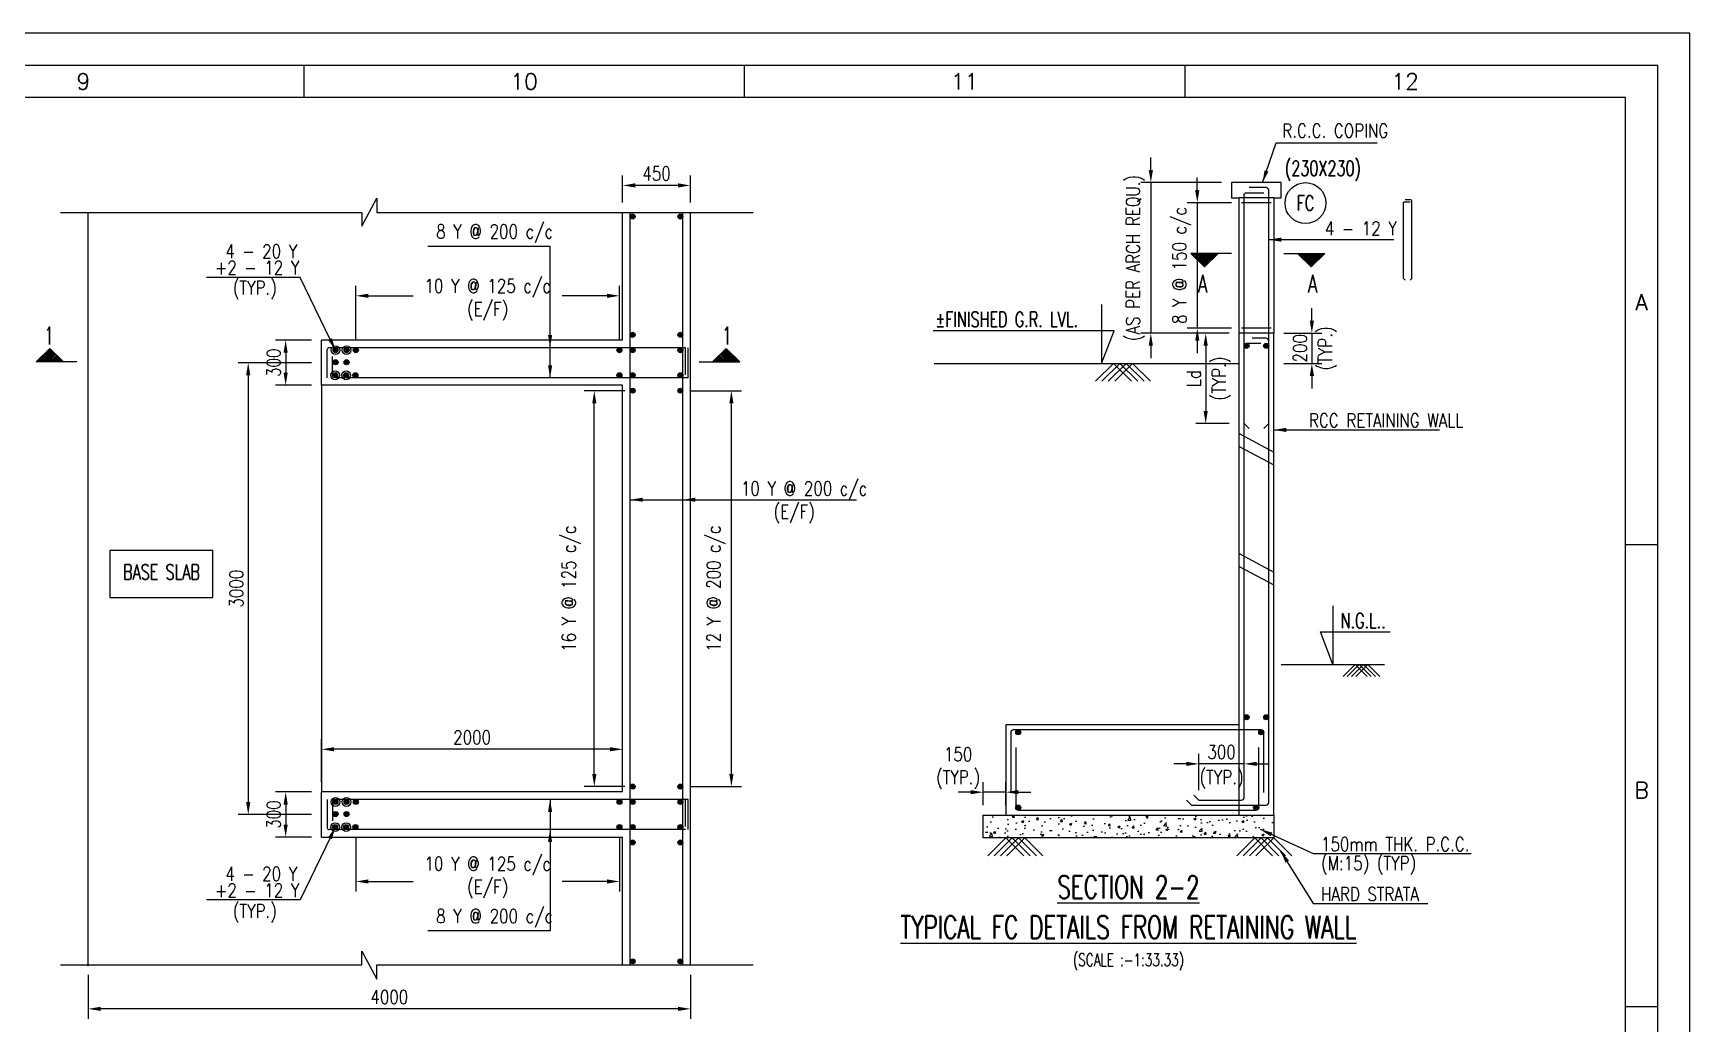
# Model space of a CAD drawing. Extents: x -69352 to 1013721, y -547461 to -186867.
# Drawn here: x 712185 to 745199, y -292477 to -272741 of the extents above; entities that cross this region are included whole.
import ezdxf
from ezdxf.enums import TextEntityAlignment as Align
from ezdxf.lldxf.tags import DXFTag

# ---------------------------------------------------------------- set-up
doc = ezdxf.new("R2010")
doc.units = 0
doc.header["$LTSCALE"] = 500
doc.header["$MEASUREMENT"] = 0
doc.header["$PDMODE"] = 35
doc.header["$PDSIZE"] = -15
doc.layers.get('DEFPOINTS').update_dxf_attribs({"color": 4})
for name, color, linetype in [('PNA', 10, 'Continuous'), ('S- PILE CAP', 4, 'Continuous'), ('S-BRECK LINE', 8, 'Continuous'), ('S-COLUMN', 1, 'Continuous'), ('S-COLUMN CIRCLE', 9, 'Continuous'), ('S-COLUMN NO', 2, 'Continuous'), ('S-COLUMN SIZES', 2, 'Continuous'), ('S-CONCRET LINE', 4, 'Continuous'), ('S-DIM-1', 5, 'Continuous'), ('S-FOOTING', 4, 'Continuous'), ('S-LEVEL SECTION', 3, 'Continuous'), ('S-PCC', 9, 'Continuous'), ('S-REINFORCEMENT', 6, 'Continuous'), ('S-RETAINING WALL', 6, 'Continuous'), ('S-SECTION MARK', 1, 'Continuous'), ('S-STIRUPS)', 3, 'Continuous'), ('S-TEXT', 2, 'Continuous'), ('S-TEXT-1 @ 1', 4, 'Continuous'), ('S-TITIL', 6, 'Continuous'), ('TITLE', 4, 'Continuous')]:
    doc.layers.add(name, color=color, linetype=linetype)
doc.layers.add('RIDE-PROFILE', color=8, linetype='Continuous', lineweight=25)
doc.styles.add('ROMANS', font='simplex.shx', dxfattribs={"width": 0.8, "height": 275})
tags = doc.linetypes.add('HIDDEN', pattern=[0.375, 0.25, -0.125]).pattern_tags.tags
tags[6:7] = [DXFTag(74, 4), DXFTag(75, 0), DXFTag(340, '0'), DXFTag(46, 1.0), DXFTag(50, 0.0), DXFTag(44, 0.0), DXFTag(45, 0.0)]
tags[4:5] = [DXFTag(74, 4), DXFTag(75, 0), DXFTag(340, '0'), DXFTag(46, 1.0), DXFTag(50, 0.0), DXFTag(44, 0.0), DXFTag(45, 0.0)]
doc.dimstyles.new('dim100', dxfattribs={"dimtxt": 250, "dimasz": 250, "dimexe": 200, "dimexo": 200, "dimgap": 100, "dimtad": 1, "dimdec": 0, "dimzin": 0, "dimdsep": 46, "dimtxsty": 'ROMANS', "dimcen": 0, "dimclrd": 5, "dimclre": 5, "dimclrt": 4, "dimadec": 0, "dimazin": 0, "dimtfac": 1, "dimtdec": 0, "dimtix": 1, "dimtofl": 0, "dimtmove": 2, "dimatfit": 3, "dimfxl": 0, "dimtolj": 1, "dimtzin": 0, "dimlwd": -1, "dimlwe": -1, "dimarcsym": 0})
doc.dimstyles.new('dim33.33', dxfattribs={"dimtxt": 250, "dimasz": 250, "dimexe": 200, "dimexo": 200, "dimgap": 100, "dimtad": 1, "dimdec": 0, "dimlfac": 0.333331, "dimzin": 0, "dimdsep": 46, "dimtxsty": 'ROMANS', "dimcen": 0, "dimclrd": 5, "dimclre": 5, "dimclrt": 4, "dimadec": 0, "dimazin": 0, "dimtfac": 1, "dimtdec": 0, "dimtix": 1, "dimtofl": 0, "dimtmove": 2, "dimatfit": 3, "dimfxl": 0, "dimtolj": 1, "dimtzin": 0, "dimlwd": -1, "dimlwe": -1, "dimarcsym": 0})

# ---------------------------------------------------------------- blocks, each defined once
blk = doc.blocks.new('SHEET')
at = {"elevation": -8, "flags": 128}
blk.add_lwpolyline([(674017, -125881), (763101, -125881), (763101, -63214), (674017, -63214)], close=True, dxfattribs=at)
at = {"layer": 'PNA'}
for p, q in [((740301, -63743, -8), (740301, -64273, -8)), ((747548, -63743, -8), (747548, -64273, -8)), ((754795, -63743, -8), (754795, -64273, -8)), ((762042, -71620, -8), (762572, -71620, -8)), ((762042, -79220, -8), (762572, -79220, -8))]:
    blk.add_line(p, q, dxfattribs=at)
at = {"layer": 'PNA', "color": 1, "elevation": -8}
for points in [[(675076, -125351), (762572, -125351), (762572, -63743), (675076, -63743)], [(676135, -124822), (762042, -124822), (762042, -64273), (676135, -64273)]]:
    blk.add_lwpolyline(points, close=True, dxfattribs=at)
at = {"layer": 'PNA', "style": 'ROMANS'}
for s, height, p in [('9', 265, (736678, -64008, -8)), ('10', 264.8, (743925, -64008, -8)), ('11', 264.8, (751172, -64008, -8)), ('12', 264.8, (758419, -64008, -8)), ('A', 265, (762307, -67636, -8)), ('B', 265, (762307, -75660, -8))]:
    blk.add_text(s, height=height, dxfattribs=at).set_placement(p, align=Align.MIDDLE)
blk = doc.blocks.new('*D308')
at = {"layer": 'DEFPOINTS', "color": 0}
for p in [(736066, -275719), (734457, -278719), (736216, -278719)]:
    blk.add_point(p, dxfattribs=at)
at = {"layer": 'S-DIM-1', "color": 5, "lineweight": -3}
for p, q in [((734457, -275469), (734457, -275219)), ((734457, -275719), (734457, -278719)), ((734457, -278969), (734457, -279219))]:
    blk.add_line(p, q, dxfattribs=at)
at = {"layer": 'S-DIM-1', "color": 5}
for p, q in [((735866, -275719), (734257, -275719)), ((736016, -278719), (734257, -278719))]:
    blk.add_line(p, q, dxfattribs=at)
for points in [[(734415, -275469), (734499, -275469), (734457, -275719)], [(734499, -278969), (734415, -278969), (734457, -278719)]]:
    blk.add_solid(points, dxfattribs=at)
at = {"layer": 'S-DIM-1', "color": 4, "insert": (734148, -277219), "char_height": 275, "attachment_point": 5, "rotation": 90, "style": 'ROMANS'}
blk.add_mtext('\\A1;(AS PER ARCH REQU.)', dxfattribs=at)
blk = doc.blocks.new('*D309')
at = {"layer": 'DEFPOINTS', "color": 0}
for p in [(736266, -276119), (735383, -278619), (736266, -278619)]:
    blk.add_point(p, dxfattribs=at)
at = {"layer": 'S-DIM-1', "color": 5, "lineweight": -3}
for p, q in [((735383, -275869), (735383, -275619)), ((735383, -276119), (735383, -278619)), ((735383, -278869), (735383, -279119))]:
    blk.add_line(p, q, dxfattribs=at)
at = {"layer": 'S-DIM-1', "color": 5}
for p, q in [((736066, -276119), (735183, -276119)), ((736066, -278619), (735183, -278619))]:
    blk.add_line(p, q, dxfattribs=at)
for points in [[(735341, -275869), (735424, -275869), (735383, -276119)], [(735424, -278869), (735341, -278869), (735383, -278619)]]:
    blk.add_solid(points, dxfattribs=at)
at = {"layer": 'S-DIM-1', "color": 4, "insert": (735073, -277369), "char_height": 275, "attachment_point": 5, "rotation": 90, "style": 'ROMANS'}
blk.add_mtext('\\A1;8 Y @ 150 c/c', dxfattribs=at)
blk = doc.blocks.new('*D328')
at = {"layer": 'DEFPOINTS', "color": 0}
for p in [(735416, -287297), (735416, -288019), (736316, -287892)]:
    blk.add_point(p, dxfattribs=at)
at = {"layer": 'S-DIM-1', "color": 5}
for p, q in [((735416, -287819), (735416, -287097)), ((736316, -287692), (736316, -287097))]:
    blk.add_line(p, q, dxfattribs=at)
at = {"layer": 'S-DIM-1', "color": 5, "lineweight": -3}
for p, q in [((735166, -287297), (734916, -287297)), ((736316, -287297), (735416, -287297)), ((736566, -287297), (736816, -287297))]:
    blk.add_line(p, q, dxfattribs=at)
at = {"layer": 'S-DIM-1', "color": 5}
for points in [[(735166, -287339), (735166, -287256), (735416, -287297)], [(736566, -287256), (736566, -287339), (736316, -287297)]]:
    blk.add_solid(points, dxfattribs=at)
at = {"layer": 'S-DIM-1', "color": 4, "char_height": 275, "attachment_point": 5, "style": 'ROMANS'}
for s, insert in [('\\A1;300', (735866, -287060)), ('(TYP.)', (735866, -287607))]:
    blk.add_mtext(s, dxfattribs=dict(at, insert=insert))
blk = doc.blocks.new('*D329')
at = {"layer": 'DEFPOINTS', "color": 0}
for p in [(731116, -287862), (731116, -288319), (731566, -288319)]:
    blk.add_point(p, dxfattribs=at)
at = {"layer": 'S-DIM-1', "color": 5, "lineweight": -3}
for p, q in [((730866, -287862), (730616, -287862)), ((731566, -287862), (731116, -287862)), ((731816, -287862), (732066, -287862))]:
    blk.add_line(p, q, dxfattribs=at)
at = {"layer": 'S-DIM-1', "color": 5}
for p, q in [((731116, -288119), (731116, -287662)), ((731566, -288119), (731566, -287662))]:
    blk.add_line(p, q, dxfattribs=at)
for points in [[(730866, -287903), (730866, -287820), (731116, -287862)], [(731816, -287820), (731816, -287903), (731566, -287862)]]:
    blk.add_solid(points, dxfattribs=at)
at = {"layer": 'S-DIM-1', "color": 4, "insert": (730616, -287382), "char_height": 275, "attachment_point": 5, "style": 'ROMANS'}
blk.add_mtext('\\A1;150\\P(TYP.)', dxfattribs=at)
blk = doc.blocks.new('*D330')
at = {"layer": 'DEFPOINTS', "color": 0}
for p in [(736906, -278719), (736906, -279319), (737666, -279319)]:
    blk.add_point(p, dxfattribs=at)
at = {"layer": 'S-DIM-1', "color": 5, "lineweight": -3}
for p, q in [((737666, -278469), (737666, -278219)), ((737666, -278719), (737666, -279319)), ((737666, -279569), (737666, -279819))]:
    blk.add_line(p, q, dxfattribs=at)
at = {"layer": 'S-DIM-1', "color": 5}
for p, q in [((737106, -278719), (737866, -278719)), ((737106, -279319), (737866, -279319))]:
    blk.add_line(p, q, dxfattribs=at)
for points in [[(737625, -278469), (737708, -278469), (737666, -278719)], [(737708, -279569), (737625, -279569), (737666, -279319)]]:
    blk.add_solid(points, dxfattribs=at)
at = {"layer": 'S-DIM-1', "color": 4, "char_height": 275, "attachment_point": 5, "rotation": 90, "style": 'ROMANS'}
for s, insert in [('(TYP.)', (737976, -279019)), ('\\A1;200', (737429, -279019))]:
    blk.add_mtext(s, dxfattribs=dict(at, insert=insert))
blk = doc.blocks.new('*D331')
at = {"layer": 'DEFPOINTS', "color": 0}
for p in [(736216, -278719), (735551, -280519), (736216, -280519)]:
    blk.add_point(p, dxfattribs=at)
at = {"layer": 'S-DIM-1', "color": 5}
for p, q in [((736016, -278719), (735351, -278719)), ((736016, -280519), (735351, -280519))]:
    blk.add_line(p, q, dxfattribs=at)
at = {"layer": 'S-DIM-1', "color": 5, "lineweight": -3}
blk.add_line((735551, -278969), (735551, -280269), dxfattribs=at)
at = {"layer": 'S-DIM-1', "color": 5}
for points in [[(735592, -278969), (735509, -278969), (735551, -278719)], [(735509, -280269), (735592, -280269), (735551, -280519)]]:
    blk.add_solid(points, dxfattribs=at)
at = {"layer": 'S-DIM-1', "color": 4, "char_height": 275, "attachment_point": 5, "rotation": 90, "style": 'ROMANS'}
for s, insert in [('(TYP.)', (735860, -279619)), ('\\A1;Ld', (735313, -279619))]:
    blk.add_mtext(s, dxfattribs=dict(at, insert=insert))
blk = doc.blocks.new('*D312')
at = {"color": 5}
for p, q in [((713282, -291499), (713282, -292378)), ((725282, -291499), (725282, -292378)), ((725032, -292178), (713532, -292178))]:
    blk.add_line(p, q, dxfattribs=at)
for points in [[(713532, -292136), (713532, -292220), (713282, -292178)], [(725032, -292220), (725032, -292136), (725282, -292178)]]:
    blk.add_solid(points, dxfattribs=at)
at = {"layer": 'DEFPOINTS', "color": 0}
for p in [(713282, -291299), (725282, -291299), (713282, -292178)]:
    blk.add_point(p, dxfattribs=at)
at = {"color": 4, "insert": (719282, -291940), "char_height": 275, "attachment_point": 5, "style": 'ROMANS'}
blk.add_mtext('\\A1;4000', dxfattribs=at)
blk = doc.blocks.new('*D372')
at = {"color": 5}
for p, q in [((718615, -278857), (718615, -277774)), ((718865, -277974), (719759, -277974)), ((723619, -277974), (722725, -277974)), ((723869, -278857), (723869, -277774))]:
    blk.add_line(p, q, dxfattribs=at)
for points in [[(718865, -277932), (718865, -278015), (718615, -277974)], [(723619, -278015), (723619, -277932), (723869, -277974)]]:
    blk.add_solid(points, dxfattribs=at)
at = {"layer": 'DEFPOINTS', "color": 0}
for p in [(718615, -277974), (718615, -279057), (723869, -279057)]:
    blk.add_point(p, dxfattribs=at)
at = {"color": 4, "insert": (721242, -278052), "char_height": 275, "attachment_point": 5, "style": 'ROMANS'}
blk.add_mtext('\\A1;{10 Y @ 125 c/c\\P(E/F) }', dxfattribs=at)
blk = doc.blocks.new('*D373')
at = {"color": 5}
for p, q in [((723932, -276115), (723932, -275575)), ((725282, -276115), (725282, -275575)), ((725032, -275775), (724182, -275775))]:
    blk.add_line(p, q, dxfattribs=at)
for points in [[(724182, -275733), (724182, -275817), (723932, -275775)], [(725032, -275817), (725032, -275733), (725282, -275775)]]:
    blk.add_solid(points, dxfattribs=at)
at = {"layer": 'DEFPOINTS', "color": 0}
for p in [(723932, -275775), (723932, -276315), (725282, -276315)]:
    blk.add_point(p, dxfattribs=at)
at = {"color": 4, "insert": (724607, -275538), "char_height": 275, "attachment_point": 5, "style": 'ROMANS'}
blk.add_mtext('\\A1;450', dxfattribs=at)
blk = doc.blocks.new('*D313')
at = {"layer": 'DEFPOINTS', "color": 0}
for p in [(725082, -279864), (726099, -279864), (725082, -287750)]:
    blk.add_point(p, dxfattribs=at)
at = {"layer": 'S-DIM-1', "color": 5}
for p, q in [((725282, -279864), (726299, -279864)), ((725282, -287750), (726299, -287750))]:
    blk.add_line(p, q, dxfattribs=at)
at = {"layer": 'S-DIM-1', "color": 5, "lineweight": -3}
blk.add_line((726099, -287500), (726099, -280114), dxfattribs=at)
at = {"layer": 'S-DIM-1', "color": 5}
for points in [[(726141, -280114), (726058, -280114), (726099, -279864)], [(726058, -287500), (726141, -287500), (726099, -287750)]]:
    blk.add_solid(points, dxfattribs=at)
at = {"layer": 'S-DIM-1', "color": 4, "insert": (725790, -283807), "char_height": 275, "attachment_point": 5, "rotation": 90, "style": 'ROMANS'}
blk.add_mtext('\\A1;{12 Y @ 200 c/c\\P}', dxfattribs=at)
blk = doc.blocks.new('*D314')
at = {"layer": 'DEFPOINTS', "color": 0}
for p in [(723367, -279864), (724176, -279864), (724176, -287750)]:
    blk.add_point(p, dxfattribs=at)
at = {"layer": 'S-DIM-1', "color": 5}
for p, q in [((723976, -279864), (723167, -279864)), ((723976, -287750), (723167, -287750))]:
    blk.add_line(p, q, dxfattribs=at)
at = {"layer": 'S-DIM-1', "color": 5, "lineweight": -3}
blk.add_line((723367, -287500), (723367, -280114), dxfattribs=at)
at = {"layer": 'S-DIM-1', "color": 5}
for points in [[(723409, -280114), (723326, -280114), (723367, -279864)], [(723326, -287500), (723409, -287500), (723367, -287750)]]:
    blk.add_solid(points, dxfattribs=at)
at = {"layer": 'S-DIM-1', "color": 4, "insert": (722906, -283807), "char_height": 275, "attachment_point": 5, "rotation": 90, "style": 'ROMANS'}
blk.add_mtext('\\A1;{16 Y @ 125 c/c\\P}', dxfattribs=at)
blk = doc.blocks.new('*D374')
at = {"color": 5}
for p, q in [((717732, -278857), (717017, -278857)), ((717217, -279107), (717217, -279507)), ((717732, -279757), (717017, -279757))]:
    blk.add_line(p, q, dxfattribs=at)
for points in [[(717258, -279107), (717175, -279107), (717217, -278857)], [(717175, -279507), (717258, -279507), (717217, -279757)]]:
    blk.add_solid(points, dxfattribs=at)
at = {"layer": 'DEFPOINTS', "color": 0}
for p in [(717932, -278857), (717217, -279757), (717932, -279757)]:
    blk.add_point(p, dxfattribs=at)
at = {"color": 4, "insert": (716979, -279307), "char_height": 275, "attachment_point": 5, "rotation": 90, "style": 'ROMANS'}
blk.add_mtext('\\A1;300', dxfattribs=at)
blk = doc.blocks.new('*D315')
at = {"color": 5}
for p, q in [((717732, -287857), (717017, -287857)), ((717217, -288107), (717217, -288507)), ((717732, -288757), (717017, -288757))]:
    blk.add_line(p, q, dxfattribs=at)
for points in [[(717258, -288107), (717175, -288107), (717217, -287857)], [(717175, -288507), (717258, -288507), (717217, -288757)]]:
    blk.add_solid(points, dxfattribs=at)
at = {"layer": 'DEFPOINTS', "color": 0}
for p in [(717932, -287857), (717217, -288757), (717932, -288757)]:
    blk.add_point(p, dxfattribs=at)
at = {"color": 4, "insert": (716979, -288307), "char_height": 275, "attachment_point": 5, "rotation": 90, "style": 'ROMANS'}
blk.add_mtext('\\A1;300', dxfattribs=at)
blk = doc.blocks.new('*D375')
at = {"color": 5}
for p, q in [((717732, -279307), (716271, -279307)), ((716471, -279557), (716471, -288057)), ((717732, -288307), (716271, -288307))]:
    blk.add_line(p, q, dxfattribs=at)
for points in [[(716512, -279557), (716429, -279557), (716471, -279307)], [(716429, -288057), (716512, -288057), (716471, -288307)]]:
    blk.add_solid(points, dxfattribs=at)
at = {"layer": 'DEFPOINTS', "color": 0}
for p in [(717932, -279307), (716471, -288307), (717932, -288307)]:
    blk.add_point(p, dxfattribs=at)
at = {"color": 4, "insert": (716233, -283807), "char_height": 275, "attachment_point": 5, "rotation": 90, "style": 'ROMANS'}
blk.add_mtext('\\A1;3000', dxfattribs=at)
blk = doc.blocks.new('*D317')
at = {"color": 5}
for p, q in [((718615, -288757), (718615, -289840)), ((723869, -288757), (723869, -289840)), ((718865, -289640), (719759, -289640)), ((723619, -289640), (722725, -289640))]:
    blk.add_line(p, q, dxfattribs=at)
for points in [[(718865, -289599), (718865, -289682), (718615, -289640)], [(723619, -289682), (723619, -289599), (723869, -289640)]]:
    blk.add_solid(points, dxfattribs=at)
at = {"layer": 'DEFPOINTS', "color": 0}
for p in [(718615, -288557), (723869, -288557), (718615, -289640)]:
    blk.add_point(p, dxfattribs=at)
at = {"color": 4, "insert": (721242, -289562), "char_height": 275, "attachment_point": 5, "style": 'ROMANS'}
blk.add_mtext('\\A1;{10 Y @ 125 c/c\\P(E/F) }', dxfattribs=at)
blk = doc.blocks.new('*D376')
at = {"color": 5}
for p, q in [((717932, -287657), (717932, -286807)), ((723932, -287657), (723932, -286807)), ((723682, -287007), (718182, -287007))]:
    blk.add_line(p, q, dxfattribs=at)
for points in [[(718182, -286965), (718182, -287048), (717932, -287007)], [(723682, -287048), (723682, -286965), (723932, -287007)]]:
    blk.add_solid(points, dxfattribs=at)
at = {"layer": 'DEFPOINTS', "color": 0}
for p in [(717932, -287007), (717932, -287857), (723932, -287857)]:
    blk.add_point(p, dxfattribs=at)
at = {"color": 4, "insert": (720932, -286769), "char_height": 275, "attachment_point": 5, "style": 'ROMANS'}
blk.add_mtext('\\A1;2000', dxfattribs=at)

msp = doc.modelspace()

# ---------------------------------------------------------------- hatches: boundary and pattern name
at = {"layer": 'S-PCC', "linetype": 'ByBlock'}
h = msp.add_hatch(dxfattribs=at)
h.set_pattern_fill('AR-CONC,_O', color=256, scale=66.666667)
h.set_pattern_definition([(50, (-16365301.26, 123008.05), (478.173455, -41.834757), [50, -550]), (355, (-16365301.26, 123008.05), (-92.500889, 501.461422), [40, -440]), (100.4514445, (-16365261.4, 123004.56), (385.672564, 459.626661), [42.493461, -467.428075]), (46.1842, (-16365301.26, 123141.4), (711.49422, -110.346187), [75, -825]), (96.6356355, (-16365242, 123132.2), (623.107964, 649.4124), [63.740228, -701.142507]), (351.184164, (-16365301.26, 123141.4), (623.107963, 649.4124), [60, -660]), (21, (-16365234.6, 123108.05), (397.938035, -268.412594), [50, -550]), (326, (-16365234.6, 123108.05), (162.210221, 483.433363), [40, -440]), (71.4514447, (-16365201.43, 123085.7), (560.148251, 215.020769), [42.49346, -467.428075]), (37.5, (-16365301.26, 123008.05), (8.1065702, 221.9292359), [0, -434.6666667, 0, -446.6666667, 0, -441.6666667]), (7.5, (-16365301.26, 123008.05), (175.3796916, 262.9411413), [0, -254.6666667, 0, -424.6666667, 0, -168.3333333]), (327.5, (-16365449.93, 123008.05), (355.8816241, -15.0365812), [0, -166.6666667, 0, -520, 0, -690]), (317.5, (-16365516.6, 123008.05), (388.7907796, 66.736655), [0, -216.6666667, 0, -345.3333333, 0, -490])])
h.paths.add_polyline_path([(731116.164, -288769.173), (731116.164, -288319.173), (736906.164, -288319.173), (736906.164, -288769.173)])
at = {"layer": 'S-SECTION MARK', "ltscale": 5}
h = msp.add_hatch(dxfattribs=at)
h.set_pattern_fill('ANSI31', color=256, scale=172.406964, angle=180, style=0)
h.set_pattern_definition([(225, (812302.292, -275291.738), (15.2387667, -15.2387667), [])])
h.paths.add_polyline_path([(735525.171, -277397.846), (735253.306, -277130.716), (735797.037, -277130.716)])
h = msp.add_hatch(dxfattribs=at)
h.set_pattern_fill('ANSI31', color=256, scale=172.406964, angle=180, style=0)
h.set_pattern_definition([(225, (812248.294, -275291.738), (15.2387667, -15.2387667), [])])
h.paths.add_polyline_path([(737651.154, -277397.846), (737923.019, -277130.716), (737379.288, -277130.716)])
at = {"layer": 'S-SECTION MARK'}
h = msp.add_hatch(dxfattribs=at)
h.set_pattern_fill('ANSI31', color=256, scale=172.406964, angle=180, style=0)
h.set_pattern_definition([(225, (790299.232, -277452.175), (15.2387667, -15.2387667), [])])
h.paths.add_polyline_path([(712516.088, -279024.024), (712244.223, -279291.153), (712787.953, -279291.153)])
h = msp.add_hatch(dxfattribs=at)
h.set_pattern_fill('ANSI31', color=256, scale=172.406964, style=0)
h.set_pattern_definition([(315, (648212.962, -277452.175), (-15.2387667, -15.2387667), [])])
h.paths.add_polyline_path([(725996.106, -279024.024), (726267.971, -279291.153), (725724.24, -279291.153)])

# ---------------------------------------------------------------- linework, layer by layer
at = {"color": 1}
msp.add_lwpolyline([(715768.12, -283044.245), (713710.912, -283044.245), (713710.912, -283985.551), (715768.12, -283985.551)], close=True, dxfattribs=at)
for centre in [(718210.798, -279056.944, 9.84), (718429.412, -279056.944, 9.84), (718202.888, -279556.944, 9.84), (718421.501, -279556.944, 9.84), (718210.798, -288056.944, 9.84), (718429.412, -288056.944, 9.84), (718202.888, -288556.944, 9.84), (718421.501, -288556.944, 9.84)]:
    msp.add_circle(centre, 87.516, dxfattribs=at)
at = {"layer": 'RIDE-PROFILE', "color": 2, "linetype": 'HIDDEN', "ltscale": 1000}
for p, q in [((736216.164, -280719.173, 9.84), (736906.164, -281086.516, 9.84)), ((736216.164, -280974.072, 9.84), (736906.164, -281341.416, 9.84)), ((736216.164, -283110.088, 6.64), (736906.164, -283477.431, 6.64)), ((736216.164, -283364.987, 6.64), (736906.164, -283732.33, 6.64))]:
    msp.add_line(p, q, dxfattribs=at)
at = {"layer": 'S- PILE CAP', "color": 8, "linetype": 'HIDDEN', "ltscale": 1500}
for p, q in [((717931.896, -279756.944), (717931.896, -287856.944, 9.84)), ((736216.164, -288319.173, 10.64), (736216.164, -286519.173, 10.64))]:
    msp.add_line(p, q, dxfattribs=at)
at = {"layer": 'S-BRECK LINE', "ltscale": 0.3, "elevation": 9.84}
for points in [[(712728.732, -276314.847), (718737.154, -276314.847), (718737.154, -276586.05), (719033.061, -276028.689), (719033.061, -276314.847), (726531.639, -276314.847)], [(712728.732, -291299.041), (718737.154, -291299.041), (718737.154, -291027.837), (719033.061, -291585.199), (719033.061, -291299.041), (726531.639, -291299.041)]]:
    msp.add_lwpolyline(points, dxfattribs=at)
at = {"layer": 'S-COLUMN', "color": 4}
msp.add_line((736216.164, -278680.169, 10.64), (736216.164, -276019.173, 10.64), dxfattribs=at)
at = {"layer": 'S-COLUMN', "color": 8, "linetype": 'HIDDEN', "ltscale": 750}
msp.add_line((736906.164, -276019.173, 10.64), (736216.164, -276019.173, 10.64), dxfattribs=at)
at = {"layer": 'S-COLUMN', "color": 4, "elevation": 10.64}
for points in [[(736216.164, -278719.173), (736216.164, -276019.173)], [(736906.164, -276019.173), (736906.164, -278719.173)]]:
    msp.add_lwpolyline(points, dxfattribs=at)
at = {"layer": 'S-COLUMN CIRCLE'}
msp.add_circle((737538.689, -276126.698, 10.64), 407.525, dxfattribs=at)
at = {"layer": 'S-CONCRET LINE', "elevation": 10.64}
for points in [[(736066.164, -275719.173), (736066.164, -276019.173), (736216.164, -276019.173)], [(736906.164, -276019.173), (737056.164, -276019.173), (737056.164, -275719.173), (736066.164, -275719.173)]]:
    msp.add_lwpolyline(points, dxfattribs=at)
at = {"layer": 'S-FOOTING', "elevation": 10.64}
msp.add_lwpolyline([(736216.164, -286519.173), (731566.164, -286519.173), (731566.164, -288319.173), (736906.164, -288319.173)], dxfattribs=at)
at = {"layer": 'S-LEVEL SECTION'}
for p, q in [((730137.301, -279319.173, 10.64), (736216.164, -279319.173, 10.64)), ((737056.164, -285319.173, 10.64), (739115.865, -285319.173, 10.64))]:
    msp.add_line(p, q, dxfattribs=at)
at = {"layer": 'S-LEVEL SECTION', "elevation": 10.64}
for points in [[(733477.511, -278148.773), (733477.511, -279319.173), (733727.511, -278669.173), (730116.882, -278669.173)], [(738086.015, -284148.773), (738086.015, -285319.173), (737836.015, -284669.173), (739229.746, -284669.173)]]:
    msp.add_lwpolyline(points, dxfattribs=at)
at = {"layer": 'S-PCC', "elevation": 10.64}
for points in [[(733357.239, -279677.145), (733715.212, -279319.173), (734073.184, -279677.145)], [(733483.801, -279677.145), (733841.774, -279319.173), (734199.747, -279677.145)], [(733610.364, -279677.145), (733968.337, -279319.173), (734326.309, -279677.145)], [(733736.926, -279677.145), (734094.899, -279319.173), (734452.872, -279677.145)], [(738765.847, -285557.821), (738527.198, -285319.173), (738288.549, -285557.821)], [(738850.222, -285557.821), (738611.573, -285319.173), (738372.924, -285557.821)], [(738934.597, -285557.821), (738695.948, -285319.173), (738457.299, -285557.821)], [(739018.972, -285557.821), (738780.323, -285319.173), (738541.674, -285557.821)], [(731924.137, -289127.145), (731566.164, -288769.173), (731208.191, -289127.145)], [(732050.699, -289127.145), (731692.726, -288769.173), (731334.754, -289127.145)], [(732177.262, -289127.145), (731819.289, -288769.173), (731461.316, -289127.145)], [(732303.824, -289127.145), (731945.851, -288769.173), (731587.879, -289127.145)], [(736168.504, -289127.145), (736526.476, -288769.173), (736884.449, -289127.145)], [(736295.066, -289127.145), (736653.039, -288769.173), (737011.012, -289127.145)], [(736421.629, -289127.145), (736779.601, -288769.173), (737137.574, -289127.145)], [(736548.191, -289127.145), (736906.164, -288769.173), (737264.137, -289127.145)]]:
    msp.add_lwpolyline(points, dxfattribs=at)
msp.add_lwpolyline([(731116.164, -288769.173), (731116.164, -288319.173), (736906.164, -288319.173), (736906.164, -288769.173)], close=True, dxfattribs=at)
at = {"layer": 'S-REINFORCEMENT', "color": 5, "ltscale": 10}
for p, q in [((724081.896, -291311.378, 9.84), (724081.896, -276314.847, 9.84)), ((725131.896, -291311.378, 9.84), (725131.896, -276314.847, 9.84)), ((718045.507, -279606.944, 9.84), (718045.507, -279044.444, 9.84)), ((725182.248, -279006.944, 9.84), (718083.007, -279006.944, 9.84)), ((718313.061, -279006.944, 9.84), (718153.01, -279006.944, 9.84)), ((718153.01, -279542.714, 9.84), (718153.01, -279183.687, 9.84)), ((725182.248, -279548.004, 9.84), (725182.248, -279006.944, 9.84)), ((725236.509, -279606.944, 9.84), (725236.509, -279006.944, 9.84)), ((725236.509, -279606.944, 9.84), (718202.888, -279606.944, 9.84)), ((718305.15, -279606.944, 9.84), (718202.888, -279606.944, 9.84)), ((718045.507, -288006.944, 9.84), (718045.507, -288569.444, 9.84)), ((718313.061, -288006.944, 9.84), (718153.01, -288006.944, 9.84)), ((718153.01, -288044.444, 9.84), (718153.01, -288430.201, 9.84)), ((725236.509, -288006.944, 9.84), (718190.51, -288006.944, 9.84)), ((725182.248, -288548.004, 9.84), (725182.248, -288006.944, 9.84)), ((725236.509, -288606.944, 9.84), (725236.509, -288006.944, 9.84)), ((725182.248, -288606.944, 9.84), (718083.007, -288606.944, 9.84))]:
    msp.add_line(p, q, dxfattribs=at)
at = {"layer": 'S-REINFORCEMENT', "color": 5, "ltscale": 10, "elevation": 10.64}
for points in [[(736316.164, -280519.173), (736416.164, -280619.173), (736316.164, -280519.173), (736316.164, -275969.173, -0.414213562), (736366.164, -275919.173), (736706.164, -275919.173)], [(736706.164, -280619.173), (736806.164, -280519.173), (736806.164, -275869.173, 0.414213562), (736756.164, -275819.173), (736416.164, -275819.173)], [(739492.664, -277631.702), (739525.997, -277665.035), (739492.664, -277631.702), (739492.664, -276115.035, -0.414213562), (739509.331, -276098.368), (739622.664, -276098.368)], [(739622.664, -277665.035), (739655.997, -277631.702), (739655.997, -276081.702, 0.414213562), (739639.331, -276065.035), (739525.997, -276065.035)], [(735166.164, -288019.173), (735266.164, -288119.173), (736756.164, -288119.173, 0.414213562), (736806.164, -288069.173), (736806.164, -278869.173, 0.414213562), (736756.164, -278819.173), (736476.164, -278819.173)], [(735316.164, -287919.173), (735416.164, -288019.173), (736266.164, -288019.173, 0.414213562), (736316.164, -287969.173), (736316.164, -278969.173, -0.414213562), (736366.164, -278919.173), (736646.164, -278919.173)], [(736706.164, -287869.173), (736706.164, -286669.173, 0.414213562), (736656.164, -286619.173), (731716.164, -286619.173, 0.414213562), (731666.164, -286669.173), (731666.164, -287869.173)], [(731766.164, -286969.173), (731766.164, -288169.173, 0.414213562), (731816.164, -288219.173), (736556.164, -288219.173, 0.414213562), (736606.164, -288169.173), (736606.164, -286969.173)]]:
    msp.add_lwpolyline(points, format="xyb", dxfattribs=at)
at = {"layer": 'S-REINFORCEMENT', "color": 5, "ltscale": 10, "const_width": 50}
for points, elevation in [([(724156.896, -276394.764, 1), (724106.896, -276394.764, 1)], 9.84), ([(725106.896, -276394.764, 1), (725056.896, -276394.764, 1)], 9.84), ([(724156.896, -278750.342, 1), (724106.896, -278750.342, 1)], 9.84), ([(725106.896, -278750.342, 1), (725056.896, -278750.342, 1)], 9.84), ([(736341.164, -278969.173, 1), (736391.164, -278969.173, 1)], 10.64), ([(736731.164, -278969.173, 1), (736781.164, -278969.173, 1)], 10.64), ([(718235.798, -279056.944, 1), (718185.798, -279056.944, 1)], 9.84), ([(718235.798, -279297.156, 1), (718185.798, -279297.156, 1)], 9.84), ([(718454.412, -279056.944, 1), (718404.412, -279056.944, 1)], 9.84), ([(718454.412, -279297.156, 1), (718404.412, -279297.156, 1)], 9.84), ([(718640.19, -279056.944, 1), (718590.19, -279056.944, 1)], 9.84), ([(723893.88, -279056.944, 1), (723843.88, -279056.944, 1)], 9.84), ([(724156.896, -279056.944, 1), (724106.896, -279056.944, 1)], 9.84), ([(725107.571, -279056.944, 1), (725057.571, -279056.944, 1)], 9.84), ([(718227.888, -279556.944, 1), (718177.888, -279556.944, 1)], 9.84), ([(718446.501, -279556.944, 1), (718396.501, -279556.944, 1)], 9.84), ([(718632.279, -279556.944, 1), (718582.279, -279556.944, 1)], 9.84), ([(723893.88, -279556.944, 1), (723843.88, -279556.944, 1)], 9.84), ([(724156.896, -279556.944, 1), (724106.896, -279556.944, 1)], 9.84), ([(725107.571, -279556.944, 1), (725057.571, -279556.944, 1)], 9.84), ([(724156.896, -279863.546, -1), (724106.896, -279863.546, -1)], 9.84), ([(725106.896, -279863.546, -1), (725056.896, -279863.546, -1)], 9.84), ([(736341.164, -286369.171, 1), (736391.164, -286369.171, 1)], 10.64), ([(736731.164, -286369.171, 1), (736781.164, -286369.171, 1)], 10.64), ([(731841.164, -286669.173, 1), (731791.164, -286669.173, 1)], 10.64), ([(736631.164, -286669.173, -1), (736681.164, -286669.173, -1)], 10.64), ([(724156.896, -287750.342, 1), (724106.896, -287750.342, 1)], 9.84), ([(725106.896, -287750.342, 1), (725056.896, -287750.342, 1)], 9.84), ([(718235.798, -288056.944, 1), (718185.798, -288056.944, 1)], 9.84), ([(718454.412, -288056.944, 1), (718404.412, -288056.944, 1)], 9.84), ([(718640.19, -288056.944, 1), (718590.19, -288056.944, 1)], 9.84), ([(723893.88, -288056.944, -1), (723843.88, -288056.944, -1)], 9.84), ([(724156.896, -288056.944, 1), (724106.896, -288056.944, 1)], 9.84), ([(725107.571, -288056.944, 1), (725057.571, -288056.944, 1)], 9.84), ([(731841.164, -288169.173, -1), (731791.164, -288169.173, -1)], 10.64), ([(736531.164, -288169.173, 1), (736581.164, -288169.173, 1)], 10.64), ([(718227.888, -288556.944, 1), (718177.888, -288556.944, 1)], 9.84), ([(718235.798, -288297.156, 1), (718185.798, -288297.156, 1)], 9.84), ([(718446.501, -288556.944, 1), (718396.501, -288556.944, 1)], 9.84), ([(718454.412, -288297.156, 1), (718404.412, -288297.156, 1)], 9.84), ([(718632.279, -288556.944, 1), (718582.279, -288556.944, 1)], 9.84), ([(723893.88, -288556.944, -1), (723843.88, -288556.944, -1)], 9.84), ([(724156.896, -288556.944, 1), (724106.896, -288556.944, 1)], 9.84), ([(725107.571, -288556.944, 1), (725057.571, -288556.944, 1)], 9.84), ([(724156.896, -288863.546, -1), (724106.896, -288863.546, -1)], 9.84), ([(725106.896, -288863.546, -1), (725056.896, -288863.546, -1)], 9.84), ([(724156.896, -291231.46, -1), (724106.896, -291231.46, -1)], 9.84), ([(725106.896, -291231.46, -1), (725056.896, -291231.46, -1)], 9.84)]:
    msp.add_lwpolyline(points, format="xyb", close=True, dxfattribs=dict(at, elevation=elevation))
at = {"layer": 'S-REINFORCEMENT', "color": 5, "ltscale": 10}
for centre in [(724131.896, -276394.764, 9.84), (725081.896, -276394.764, 9.84), (724131.896, -278750.342, 9.84), (725081.896, -278750.342, 9.84), (736366.164, -278969.173, 10.64), (736756.164, -278969.173, 10.64), (718210.798, -279056.944, 9.84), (718210.798, -279297.156, 9.84), (718429.412, -279056.944, 9.84), (718429.412, -279297.156, 9.84), (718615.19, -279056.944, 9.84), (723868.88, -279056.944, 9.84), (724131.896, -279056.944, 9.84), (725082.571, -279056.944, 9.84), (718202.888, -279556.944, 9.84), (718421.501, -279556.944, 9.84), (718607.279, -279556.944, 9.84), (723868.88, -279556.944, 9.84), (724131.896, -279556.944, 9.84), (725082.571, -279556.944, 9.84), (724131.896, -279863.546, 9.84), (725081.896, -279863.546, 9.84), (736366.164, -286369.171, 10.64), (736756.164, -286369.171, 10.64), (731816.164, -286669.173, 10.64), (736656.164, -286669.173, 10.64), (724131.896, -287750.342, 9.84), (725081.896, -287750.342, 9.84), (718210.798, -288056.944, 9.84), (718429.412, -288056.944, 9.84), (718615.19, -288056.944, 9.84), (723868.88, -288056.944, 9.84), (724131.896, -288056.944, 9.84), (725082.571, -288056.944, 9.84), (731816.164, -288169.173, 10.64), (736556.164, -288169.173, 10.64), (718202.888, -288556.944, 9.84), (718210.798, -288297.156, 9.84), (718421.501, -288556.944, 9.84), (718429.412, -288297.156, 9.84), (718607.279, -288556.944, 9.84), (723868.88, -288556.944, 9.84), (724131.896, -288556.944, 9.84), (725082.571, -288556.944, 9.84), (724131.896, -288863.546, 9.84), (725081.896, -288863.546, 9.84), (724131.896, -291231.46, 9.84), (725081.896, -291231.46, 9.84)]:
    msp.add_circle(centre, 50, dxfattribs=at)
for centre, start, end in [((718083.007, -279044.444, 9.84), 90, 180), ((718190.51, -288044.444, 9.84), 90, 180), ((718083.007, -288569.444, 9.84), 180, 270)]:
    msp.add_arc(centre, 37.5, start, end, dxfattribs=at)
at = {"layer": 'S-RETAINING WALL', "color": 4}
for p, q in [((713281.896, -287856.944, 9.84), (713281.896, -276314.847, 9.84)), ((723931.896, -278856.944, 9.84), (723931.896, -276314.847, 9.84)), ((725281.896, -291311.378, 9.84), (725281.896, -276314.847, 9.84)), ((723931.896, -278856.944, 9.84), (717931.896, -278856.944, 9.84)), ((717931.896, -279756.944, 9.84), (717931.896, -278856.944, 9.84)), ((736906.164, -278719.173, 10.64), (736216.164, -278719.173, 10.64)), ((723931.896, -279756.944, 9.84), (717931.896, -279756.944, 9.84)), ((723931.896, -287856.944, 9.84), (723931.896, -279756.944, 9.84)), ((713281.896, -288756.944, 9.84), (713281.896, -287856.944, 9.84)), ((723931.896, -287856.944, 9.84), (717931.896, -287856.944, 9.84)), ((717931.896, -288756.944, 9.84), (717931.896, -287856.944, 9.84)), ((713281.896, -291329.553, 9.84), (713281.896, -288756.944, 9.84)), ((717931.896, -288756.944, 9.84), (723931.896, -288756.944, 9.84)), ((723931.896, -291311.378, 9.84), (723931.896, -288756.944, 9.84))]:
    msp.add_line(p, q, dxfattribs=at)
at = {"layer": 'S-RETAINING WALL', "color": 4, "elevation": 10.64}
for points in [[(736216.164, -286519.173), (736216.164, -278719.173)], [(736906.164, -288319.173), (736906.164, -278719.173)]]:
    msp.add_lwpolyline(points, dxfattribs=at)
at = {"layer": 'S-SECTION MARK'}
for p, q in [((736066.164, -277130.716, 10.64), (735253.306, -277130.716, 10.64)), ((735253.306, -277130.716, 10.64), (735525.171, -277397.846, 10.64)), ((735797.037, -277130.716, 10.64), (735525.171, -277397.846, 10.64)), ((737110.161, -277130.716, 10.64), (737923.019, -277130.716, 10.64)), ((737379.288, -277130.716, 10.64), (737651.154, -277397.846, 10.64)), ((737923.019, -277130.716, 10.64), (737651.154, -277397.846, 10.64)), ((712516.088, -279024.024, 9.84), (712244.223, -279291.153, 9.84)), ((713057.081, -279291.153, 9.84), (712244.223, -279291.153, 9.84)), ((712787.953, -279291.153, 9.84), (712516.088, -279024.024, 9.84)), ((725455.113, -279291.153, 9.84), (726267.971, -279291.153, 9.84)), ((725724.24, -279291.153, 9.84), (725996.106, -279024.024, 9.84)), ((725996.106, -279024.024, 9.84), (726267.971, -279291.153, 9.84))]:
    msp.add_line(p, q, dxfattribs=at)
at = {"layer": 'S-STIRUPS)', "color": 2, "ltscale": 750}
for p, q in [((736856.164, -276119.173, 10.64), (736266.164, -276119.173, 10.64)), ((736856.164, -278619.173, 10.64), (736266.164, -278619.173, 10.64))]:
    msp.add_line(p, q, dxfattribs=at)

# ---------------------------------------------------------------- block references
at = {"xscale": 1.211507295708977, "yscale": 1.211507295708977, "zscale": 1.211507295708977}
msp.add_blockref('SHEET', (-179304.157, -196157.673, 9.11), dxfattribs=at)

# ---------------------------------------------------------------- texts
at = {"layer": 'S-COLUMN NO', "style": 'ROMANS', "width": 0.7}
msp.add_text('FC', height=300, dxfattribs=at).set_placement((737538.689, -276126.698, 10.64), align=Align.MIDDLE)
at = {"layer": 'S-COLUMN SIZES', "style": 'ROMANS', "width": 0.7}
msp.add_text('(230X230)', height=300, dxfattribs=at).set_placement((737131.164, -275431.841, 10.64), align=Align.MIDDLE_LEFT)
at = {"layer": 'S-LEVEL SECTION', "style": 'ROMANS', "width": 0.7}
for s, p in [('%%PFINISHED G.R. LVL.', (730163.645, -278444.173, 10.64)), ('N.G.L..', (738238.82, -284444.173, 10.64))]:
    msp.add_text(s, height=300, dxfattribs=at).set_placement(p, align=Align.MIDDLE_LEFT)
at = {"layer": 'S-SECTION MARK', "style": 'ROMANS', "width": 0.7}
for s, p in [('A', (735492.228, -277733.976, 10.64)), ('A', (737684.097, -277733.976, 10.64)), ('1', (712503.509, -278769.229, 28.003)), ('1', (726008.685, -278769.229, 28.003))]:
    msp.add_text(s, height=350, dxfattribs=at).set_placement(p, align=Align.MIDDLE)
at = {"layer": 'S-TEXT', "style": 'ROMANS', "width": 0.7}
msp.add_text('(SCALE :-1:33.33)', height=250, dxfattribs=at).set_placement((734011.164, -291201.361, 10.64), align=Align.MIDDLE_CENTER)
at = {"layer": 'S-TEXT-1 @ 1', "style": 'ROMANS', "width": 0.8}
for s, p in [('R.C.C. COPING', (737076.664, -274684.918, 10.64)), ('8 Y @ 200 c/c', (720215.569, -276692.176, 9.84)), ('4 - 12 Y', (737925.498, -276630.216, 10.64)), ('4 - 20 Y', (716013.394, -277087.73, -1.032)), ('+2 - 12 Y', (715809.629, -277412.741, -1.032)), ('(TYP.)', (716162.995, -277812.98, -1.032)), ('RCC RETAINING WALL', (737609.466, -280455.484, 10.64)), ('10 Y @ 200 c/c', (726289.08, -281811.161, 9.84)), ('(E/F) ', (726938.864, -282272.98, 9.84)), ('150mm THK. P.C.C.', (737847.836, -288897.887, 200.226)), ('(M:15) (TYP)', (737847.836, -289274.459, 200.226)), ('4 - 20 Y', (716013.394, -289488.685, -1.032)), ('+2 - 12 Y', (715809.629, -289817.588, -1.032)), ('HARD STRATA ', (737847.836, -289890.645, 200.226)), ('(TYP.)', (716162.995, -290228.606, -1.032)), ('8 Y @ 200 c/c', (720215.569, -290329.864, 9.84))]:
    msp.add_text(s, height=275, dxfattribs=at).set_placement(p, align=Align.MIDDLE_LEFT)
at = {"layer": 'S-TITIL', "style": 'ROMANS', "width": 0.7}
for s, p in [('%%USECTION 2-2', (734011.164, -289751.361, 10.64)), ('%%UTYPICAL FC DETAILS FROM RETAINING WALL', (734011.164, -290551.361, 10.64))]:
    msp.add_text(s, height=450, dxfattribs=at).set_placement(p, align=Align.MIDDLE_CENTER)
at = {"layer": 'TITLE', "color": 2, "style": 'ROMANS', "width": 0.7}
msp.add_text('BASE SLAB', height=300, dxfattribs=at).set_placement((714743.909, -283475.587), align=Align.MIDDLE_CENTER)

# ---------------------------------------------------------------- dimensions: what is measured, and where the dimension line sits
at = {"color": 1}
for base, p1, p2, angle, picture, middle in [((723931.896, -275775.067, 9.84), (725281.896, -276314.847, 9.84), (723931.896, -276314.847, 9.84), 180, '*D373', (724606.896, -275537.567, 9.84)), ((717216.523, -279756.944), (717931.896, -278856.944, 9.84), (717931.896, -279756.944, 9.84), 90, '*D374', (716979.023, -279306.944)), ((716470.516, -288306.944), (717931.896, -279306.944, 9.84), (717931.896, -288306.944, 9.84), 90, '*D375', (716233.016, -283806.944)), ((717216.523, -288756.944, 9.84), (717931.896, -287856.944, 19.679), (717931.896, -288756.944, 19.679), 90, '*D315', (716979.023, -288306.944, 9.84)), ((713281.896, -292177.971, 9.84), (725281.896, -291299.041, 9.84), (713281.896, -291299.041, 9.84), 180, '*D312', (719281.896, -291940.471, 9.84))]:
    dim = msp.add_linear_dim(base=base, p1=p1, p2=p2, angle=angle, dimstyle='dim33.33', dxfattribs=at)
    dim.commit()
    dim.dimension.update_dxf_attribs({"geometry": picture, "text_midpoint": middle})
for base, p1, p2, picture, middle in [((718615.19, -277973.662, 9.84), (723868.88, -279056.944, 9.84), (718615.19, -279056.944, 9.84), '*D372', (721242.035, -278052.031, 9.84)), ((718615.19, -289640.226, 9.84), (723868.88, -288556.944, 9.84), (718615.19, -288556.944, 9.84), '*D317', (721242.035, -289561.856, 9.84))]:
    dim = msp.add_linear_dim(base=base, p1=p1, p2=p2, angle=180, text='{10 Y @ 125 c/c\\P(E/F) }', dimstyle='dim100', override={"dimtxsty": 'ROMANS'}, dxfattribs=at)
    dim.commit()
    dim.dimension.update_dxf_attribs({"geometry": picture, "text_midpoint": middle, "dimtype": 160})
dim = msp.add_linear_dim(base=(717931.896, -287006.536, 9.84), p1=(723931.896, -287856.944, 9.84), p2=(717931.896, -287856.944, 9.84), dimstyle='dim33.33', dxfattribs=at)
dim.commit()
dim.dimension.update_dxf_attribs({"geometry": '*D376', "text_midpoint": (720931.896, -286769.036, 9.84)})
at = {"layer": 'S-DIM-1'}
for base, p1, p2, angle, text, override, picture, middle in [((734457.161, -278719.173, 10.64), (736066.164, -275719.173, 10.64), (736216.164, -278719.173, 10.64), 90, '(AS PER ARCH REQU.)', {"dimtofl": 1, "dimtmove": 0, "dimlwd": 65533}, '*D308', (734147.637, -277219.173, 10.64)), ((735382.661, -278619.173, 10.64), (736266.164, -276119.173, 10.64), (736266.164, -278619.173, 10.64), 90, '8 Y @ 150 c/c', {"dimtofl": 1, "dimtmove": 0, "dimlwd": 65533}, '*D309', (735073.137, -277369.173, 10.64)), ((737666.178, -279319.173, 11.893), (736906.164, -278719.173, 10.64), (736906.164, -279319.173, 10.64), 90, '<>\\X(TYP.)', {"dimtofl": 1, "dimtmove": 0, "dimlwd": 65533}, '*D330', (737666.178, -279019.173, 11.893)), ((735550.59, -280519.173, 10.64), (736216.164, -278719.173, 10.64), (736216.164, -280519.173, 10.64), 90, 'Ld\\X(TYP.)', {"dimtxt": 250, "dimasz": 250, "dimtofl": 1, "dimtmove": 0, "dimlwd": 65533}, '*D331', (735550.59, -279619.173, 10.64)), ((735416.164, -287297.469, 10.64), (736316.164, -287892.369, 10.64), (735416.164, -288019.173, 10.64), 180, '<>\\X(TYP.)', {"dimtxt": 250, "dimasz": 250, "dimtofl": 1, "dimtmove": 0, "dimlwd": 65533}, '*D328', (735866.164, -287297.469, 10.64))]:
    dim = msp.add_linear_dim(base=base, p1=p1, p2=p2, angle=angle, text=text, dimstyle='dim33.33', override=override, dxfattribs=at)
    dim.commit()
    dim.dimension.update_dxf_attribs({"geometry": picture, "text_midpoint": middle})
for base, p1, p2, angle, text, override, picture, middle in [((723367.346, -279863.546, 9.84), (724176.137, -287750.342, 9.84), (724176.137, -279863.546, 9.84), 90, '{16 Y @ 125 c/c\\X}', {"dimtxsty": 'ROMANS', "dimtofl": 1, "dimtmove": 1, "dimlwd": 65533}, '*D314', (723215.142, -283806.944, 9.84)), ((726099.479, -279863.546, 9.84), (725081.896, -287750.342, 9.84), (725081.896, -279863.546, 9.84), 90, '{12 Y @ 200 c/c\\X}', {"dimtxsty": 'ROMANS', "dimtofl": 1, "dimtmove": 1, "dimlwd": 65533}, '*D313', (726099.479, -283806.944, 9.84)), ((731116.164, -287861.716, 10.64), (731566.164, -288319.173, 10.64), (731116.164, -288319.173, 10.64), 180, '<>\\X(TYP.)', {"dimtxt": 250, "dimasz": 250, "dimtofl": 1, "dimtmove": 1, "dimlwd": 65533}, '*D329', (730616.164, -287861.716, 10.64))]:
    dim = msp.add_linear_dim(base=base, p1=p1, p2=p2, angle=angle, text=text, dimstyle='dim33.33', override=override, dxfattribs=at)
    dim.commit()
    dim.dimension.update_dxf_attribs({"geometry": picture, "text_midpoint": middle, "dimtype": 160})

# ---------------------------------------------------------------- leaders
at = {"color": 1}
for points in [[(722486.152, -279006.944, 9.84), (722486.152, -276990.153, 9.84), (720047.179, -276990.153, 9.84)], [(722486.152, -279606.944, 9.84), (722486.152, -276990.153, 9.84), (720047.179, -276990.153, 9.84)], [(718210.384, -279060.752, 19.679), (717504.404, -277607.391, 19.679), (715637.269, -277607.391, 19.679)], [(724081.896, -282036.161, 9.84), (728168.436, -282036.161, 9.84)], [(725131.896, -282036.161, 9.84), (728592.179, -282036.161, 9.84)], [(722486.152, -288006.944, 9.84), (722486.152, -290623.735, 9.84), (720047.179, -290623.735, 9.84)], [(718210.384, -288553.135, 19.679), (717504.404, -290006.497, 19.679), (715637.269, -290006.497, 19.679)], [(722486.152, -288606.944, 9.84), (722486.152, -290623.735, 9.84), (720047.179, -290623.735, 9.84)]]:
    msp.add_leader(points, dimstyle='dim100', override={"dimgap": 100, "dimtad": 0}, dxfattribs=at)
at = {"layer": 'S-DIM-1'}
for points, dimstyle in [([(736682.055, -275719.173, 10.64), (736956.664, -274924.918, 10.64), (738969.161, -274924.918, 10.64)], 'dim33.33'), ([(736806.164, -276855.216, 10.64), (739302.36, -276855.216, 10.64)], 'dim100'), ([(736906.164, -280644.769, 10.64), (740212.328, -280644.769, 10.64)], 'dim100'), ([(736635.664, -288600.716, 10.64), (737692.164, -289086.173, 10.64), (740841.088, -289086.173, 10.64)], 'dim100'), ([(737044.086, -289033.658, 10.64), (737692.164, -290078.931, 10.64), (739979.088, -290078.931, 10.64)], 'dim100')]:
    msp.add_leader(points, dimstyle=dimstyle, dxfattribs=at)

doc.saveas('drawing.dxf')
